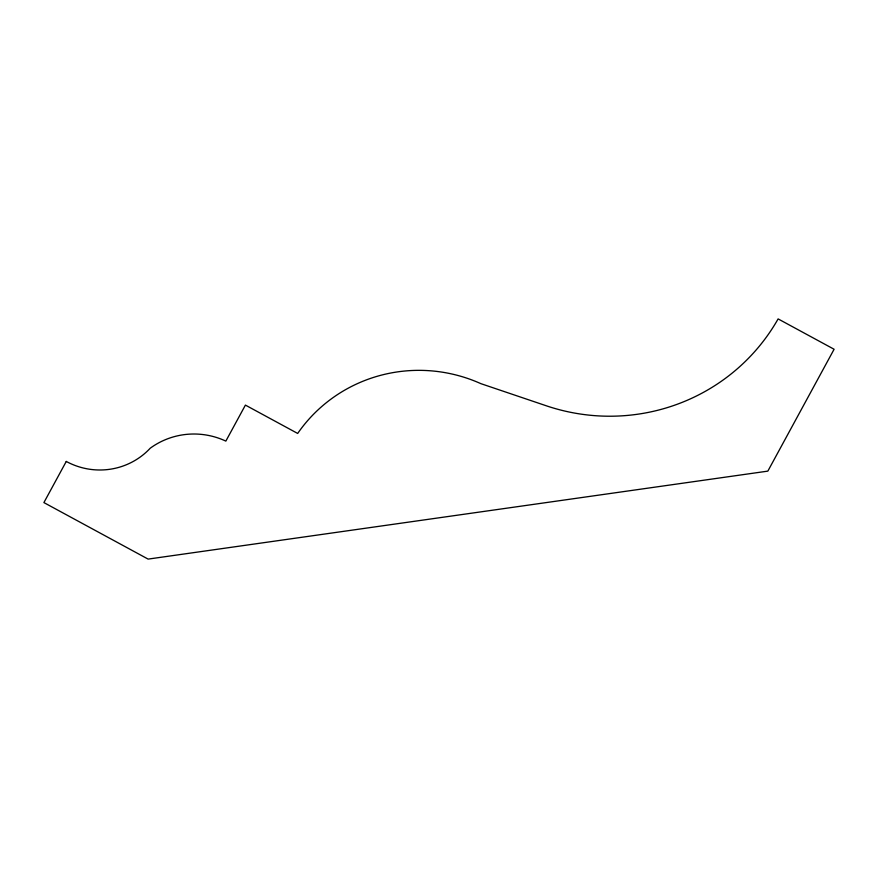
<?xml version="1.0" encoding="UTF-8"?>
<svg xmlns="http://www.w3.org/2000/svg" width="878" height="878" viewBox="0 0 878 878"><rect width="100%" height="100%" fill="white"/><g stroke="black" fill="none" stroke-linecap="round" stroke-linejoin="round"><path stroke-width="1.32" d="M66.267 461.444L43.9 502.589L148.119 559.099L767.844 471.124L834.1 349.257L778.117 318.901A196.189 193.149 26.6 0 1 547.444 406.174L480.87 383.653A149.271 146.955 26.6 0 0 297.675 433.447L245.412 405.098L225.844 441.107A74.553 73.401 26.6 0 0 150.237 448.208A69.527 68.451 26.6 0 1 66.267 461.444"/></g></svg>
